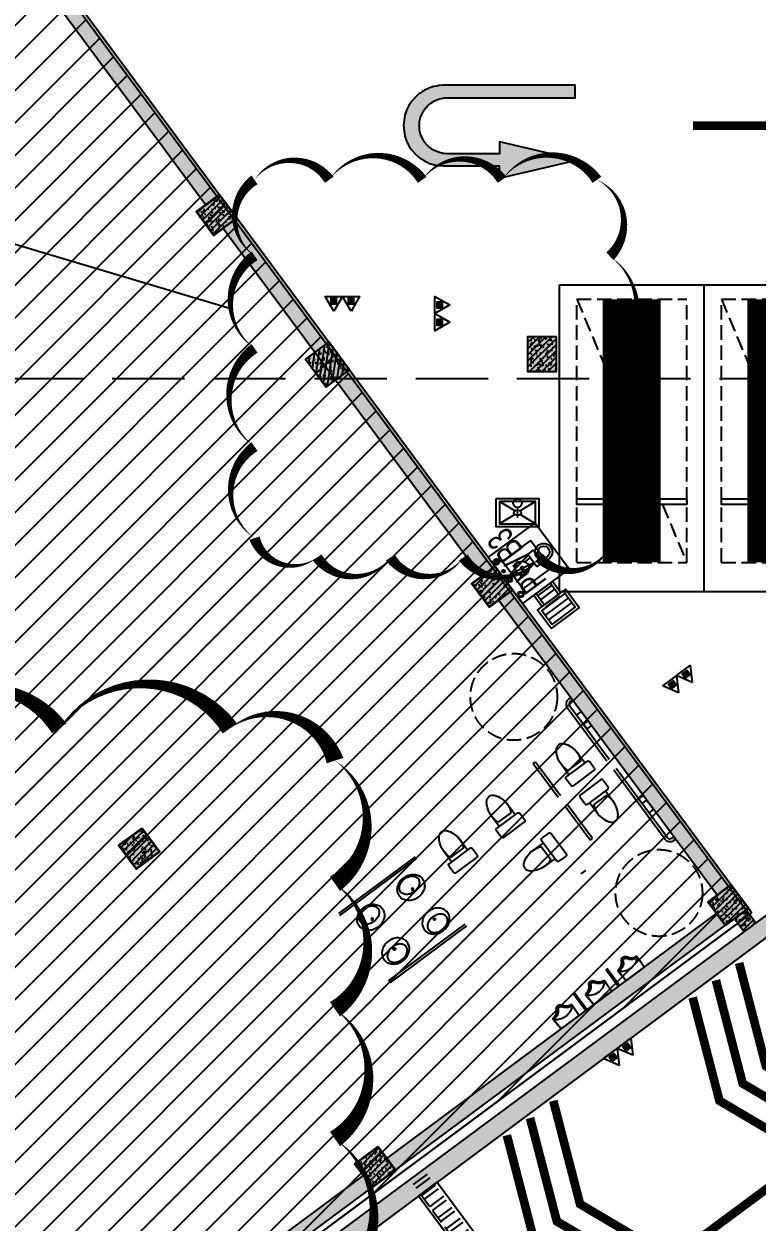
# Model space of a CAD drawing. Extents: x -1338203 to 1886333, y -783476 to 1038610.
# Drawn here: x 521348 to 534023, y 250949 to 271657 of the extents above; entities that cross this region are included whole.
import ezdxf

# ---------------------------------------------------------------- set-up
doc = ezdxf.new("R2010")
doc.units = 0
doc.header["$LTSCALE"] = 1000
doc.header["$MEASUREMENT"] = 0
for name, pattern in [('$2$DASH', [0.35, 0.25, -0.1]), ('A-001-平面B2$0$__DASH', [0.35, 0.25, -0.1]), ('A-001-平面参照B1$0$A-001-平面参照B1$0$DASH', [0.35, 0.25, -0.1]), ('A-19-平面B1$0$DASH', [0.35, 0.25, -0.1])]:
    doc.linetypes.add(name, pattern=pattern)
for name, color, linetype in [('$0$DIM_SYMB', 3, 'Continuous'), ('0P-EQUIP-CW', 7, 'Continuous'), ('0P-PIPE-CW', 3, 'Continuous'), ('A-001-平面参照B1$0$A-001-平面参照B1$0$0A-DETL-DAS', 9, 'A-001-平面参照B1$0$A-001-平面参照B1$0$DASH'), ('A-001-平面参照B1$0$A-001-平面参照B1$0$A001-消防道路与扑救场地参照$0$0A-DETL-HATH', 8, 'Continuous'), ('A-001-平面参照B1$0$A-001-平面参照B1$0$A001-消防道路与扑救场地参照$0$A-001-平面B1$0$0A-P-ROOF-DRAN', 190, 'Continuous'), ('A-001-车位参照B1$0$A-001-车位参照B1$0$0A-P-PKNG-CAR(A)', 43, 'Continuous'), ('A-19-平面B1$0$0A-DETL-THREAD', 3, 'Continuous'), ('A-19-平面B1$0$0A-O-FIXT', 185, 'Continuous'), ('A-19-平面B1$0$0A-S-WALL', 255, 'Continuous'), ('A-19-平面B1$0$0A-S-WALL-FINI', 5, 'Continuous'), ('A-FIRE', 7, 'Continuous'), ('p-a-regular', 5, 'Continuous'), ('S001地下一墙柱$0$S001地下一墙柱$0$0S-CC-LINE', 52, 'Continuous'), ('S001地下一墙柱$0$S001地下一墙柱$0$0S-CW-HATCH', 251, 'Continuous'), ('S001地下一墙柱$0$S001地下一墙柱$0$0S-CW-HATCH-UP', 251, 'Continuous'), ('S001地下一墙柱$0$S001地下一墙柱$0$0S-CW-LINE', 72, 'Continuous'), ('S19柱墙B1_1$0$0S-CC-LINE', 52, 'Continuous'), ('S19柱墙B1_1$0$0S-CW-HATCH', 251, 'Continuous'), ('S19柱墙B1_1$0$0S-CW-HATCH-UP', 251, 'Continuous'), ('S19柱墙B1_1$0$0S-CW-LINE', 72, 'Continuous'), ('中心线', 42, 'Continuous'), ('地面指向箭头', 7, 'Continuous'), ('坡道线', 7, 'Continuous'), ('负一层消火栓$0$0P-EQUIP-FH', 7, 'Continuous'), ('负一层集水坑及排水沟$0$P001-预留预埋-B1$0$0A-O-FIXT', 6, 'Continuous'), ('负一层集水坑及排水沟$0$P001-预留预埋-B1$0$0P-EQUIP-WW', 7, 'Continuous'), ('负一层集水坑及排水沟$0$P001-预留预埋-B1$0$A-001-平面B1$0$0A-A-HATH', 8, 'Continuous'), ('负一层集水坑及排水沟$0$P001-预留预埋-B1$0$A-001-平面B1$0$0A-P-ROOF-DRAN', 190, 'Continuous'), ('负一层集水坑及排水沟$0$P001-预留预埋-B1$0$P001-预留预埋-B1$0$0P-EQUIP-WW', 7, 'Continuous')]:
    doc.layers.add(name, color=color, linetype=linetype)
doc.layers.add('A-001-主楼组合参照B1$0$0A-X-AREA', color=6, linetype='Continuous', plot=False)
doc.layers.add('AAD-A-PROOF', color=30, linetype='Continuous', plot=False)
doc.styles.add('A-19-平面B1$0$AX-4-P03-100-1$0$AX-4-P03-100$0$DIM_FONT', font='SIMPLEX.shx', dxfattribs={"width": 0.8})
doc.styles.add('负一层集水坑及排水沟$0$P001-预留预埋-B1$0$P001-预留预埋-B1$0$AAD-TXT', font='AAD-TXT.shx', dxfattribs={"width": 0.7, "height": 3, "bigfont": 'AAD-HZTXT.shx'})
pattern_1 = [(45, (-2927865.07, -271025.844), (-53.0330086, 53.0330086), []), (50, (-2927865.07, -271025.84), (215.178055, -18.82564), [22.5, -247.5]), (355, (-2927865.07, -271025.84), (-41.6254, 225.65764), [18, -198]), (100.4514, (-2927847.14, -271027.41), (173.552815, 206.831863), [19.122057, -210.342634]), (46.1842, (-2927865.07, -270965.84), (320.172315, -49.655704), [33.75, -371.25]), (96.6356, (-2927838.4, -270969.98), (280.398812, 292.23536), [28.683086, -315.5139]), (351.1842, (-2927865.07, -270965.84), (280.398584, 292.23558), [27, -297]), (21, (-2927835.07, -270980.84), (179.072116, -120.785667), [22.5, -247.5]), (326, (-2927835.07, -270980.84), (72.9946, 217.545014), [18, -198]), (71.4514, (-2927820.15, -270990.9), (252.066789, 96.759149), [19.122057, -210.342634]), (37.5, (-2927865.07, -271025.844), (3.6479566, 99.8681561), [0, -195.6, 0, -201, 0, -198.75]), (7.5, (-2927865.07, -271025.84), (78.9208612, 118.3235136), [0, -114.6, 0, -191.1, 0, -75.75]), (327.5, (-2927931.97, -271025.84), (160.1467309, -6.7664615), [0, -75, 0, -234, 0, -310.5]), (317.5, (-2927961.97, -271025.84), (174.955851, 30.031495), [0, -97.5, 0, -155.4, 0, -220.5])]

# ---------------------------------------------------------------- blocks, each defined once
blk = doc.blocks.new('A-001-平面参照B1')
at = {"layer": 'A-001-平面参照B1$0$A-001-平面参照B1$0$A001-消防道路与扑救场地参照$0$0A-DETL-HATH'}
h = blk.add_hatch(dxfattribs=at)
h.set_pattern_fill('ANSI32', color=256, scale=50, angle=351.5553)
h.set_pattern_definition([(36.55535, (-1032845.2, -724640.09), (-141.827026, 191.281495), []), (36.55535, (-1032734.16, -724656.57), (-141.827026, 191.281495), [])])
h.paths.add_polyline_path([(-238343, -55210), (-238102, -55031), (-233576, -61136), (-233817, -61315)])
at = {"layer": 'A-001-平面参照B1$0$A-001-平面参照B1$0$0A-DETL-DAS'}
blk.add_lwpolyline([(-238155, -55463), (-233996, -61072)], dxfattribs=at)
at = {"layer": 'A-001-平面参照B1$0$A-001-平面参照B1$0$A001-消防道路与扑救场地参照$0$A-001-平面B1$0$0A-P-ROOF-DRAN'}
blk.add_lwpolyline([(-234036, -61102), (-238195, -55493), (-237874, -55254), (-233715, -60864)], close=True, dxfattribs=at)
blk = doc.blocks.new('负一层集水坑及排水沟$0$P001-预留预埋-B1$0$EREF')
at = {"layer": '负一层集水坑及排水沟$0$P001-预留预埋-B1$0$P001-预留预埋-B1$0$0P-EQUIP-WW'}
for p, q in [((81104, 163835), (81104, 163235)), ((81704, 163835), (81104, 163835)), ((81704, 163235), (81704, 163835)), ((81748, 163902), (81730, 163920)), ((81767, 163905), (81733, 163939)), ((81777, 163917), (81745, 163949)), ((81274, 163735), (81337, 163735)), ((81274, 163735), (81274, 163719)), ((81274, 163719), (81317, 163719)), ((81274, 163706), (81306, 163706)), ((81274, 163706), (81274, 163615)), ((81274, 163615), (81285, 163615)), ((81471, 163735), (81534, 163735)), ((81491, 163719), (81534, 163719)), ((81502, 163706), (81534, 163706)), ((81523, 163615), (81534, 163615)), ((81534, 163735), (81534, 163719)), ((81534, 163706), (81534, 163615)), ((81270, 163416), (81538, 163416)), ((81270, 163416), (81270, 163295)), ((81345, 163529), (81345, 163416)), ((81463, 163529), (81463, 163416)), ((81538, 163416), (81538, 163295)), ((81104, 163235), (81704, 163235)), ((81270, 163295), (81538, 163295)), ((81328, 163289), (81480, 163289)), ((81328, 163289), (81328, 163280)), ((81328, 163280), (81480, 163280)), ((81345, 163295), (81345, 163289)), ((81345, 163280), (81345, 163252)), ((81463, 163295), (81463, 163289)), ((81463, 163280), (81463, 163252)), ((81480, 163289), (81480, 163280))]:
    blk.add_line(p, q, dxfattribs=at)
blk.add_lwpolyline([(80904, 163992), (80904, 162992), (81904, 162992), (81904, 163992)], close=True, dxfattribs=at)
for centre, radius in [((81054, 163926), 50), ((81054, 163926), 35), ((81369, 163926), 40), ((81369, 163926), 25), ((81554, 163926), 25), ((81554, 163926), 15), ((81754, 163926), 50), ((81754, 163926), 25), ((81404, 163635), 121), ((81404, 163635), 27), ((81404, 163170), 151), ((81404, 163170), 102)]:
    blk.add_circle(centre, radius, dxfattribs=at)
at = {"layer": '负一层集水坑及排水沟$0$P001-预留预埋-B1$0$P001-预留预埋-B1$0$0P-EQUIP-WW', "style": '负一层集水坑及排水沟$0$P001-预留预埋-B1$0$P001-预留预埋-B1$0$AAD-TXT', "width": 0.7}
blk.add_text('PWB3', height=450, dxfattribs=at).set_placement((80962, 163414, 3000))
blk = doc.blocks.new('负一层集水坑及排水沟$0$P001-预留预埋-B1$0$$lvtry$00000191')
at = {"color": 0}
for p, q in [((-250, -50, 0), (-39, -219, 0)), ((39, -219, 0), (250, -50, 0)), ((-250, -450, 0), (-39, -281, 0)), ((39, -281, 0), (250, -450, 0))]:
    blk.add_line(p, q, dxfattribs=at)
at = {"color": 0, "elevation": 0}
for points in [[(300, -500), (300, 0), (-300, 0), (-300, -500)], [(250, -450), (250, -50), (-250, -50), (-250, -450)]]:
    blk.add_lwpolyline(points, close=True, dxfattribs=at)
at = {"color": 0}
blk.add_circle((0, -250, 0), 50, dxfattribs=at)
for p in [(0, -50, 0), (0, -250, 0)]:
    blk.add_point(p, dxfattribs=at)
blk = doc.blocks.new('负一层集水坑及排水沟$0$A$C2D5B4FF3')
at = {"layer": '负一层集水坑及排水沟$0$P001-预留预埋-B1$0$A-001-平面B1$0$0A-A-HATH'}
h = blk.add_hatch(dxfattribs=at)
h.set_pattern_fill('STEEL', color=256, scale=150, angle=495)
h.set_pattern_definition([(180, (-208180, -40365.8), (-2e-05, -238.125), []), (180, (-208264.19, -40450), (-2e-05, -238.125), [])])
h.paths.add_polyline_path([(50, 328), (350, 328), (350, 0), (50, 0)])
at = {"layer": '负一层集水坑及排水沟$0$P001-预留预埋-B1$0$0P-EQUIP-WW'}
for p, q in [((450, 491), (-50, 491)), ((450, 391), (-50, 391))]:
    blk.add_line(p, q, dxfattribs=at)
for points in [[(-100, 641), (500, 641), (500, 241), (-100, 241)], [(-50, 591), (450, 591), (450, 291), (-50, 291)]]:
    blk.add_lwpolyline(points, close=True, dxfattribs=at)
at = {"layer": '负一层集水坑及排水沟$0$P001-预留预埋-B1$0$A-001-平面B1$0$0A-P-ROOF-DRAN'}
for points in [[(0, 0), (0, 241), (400, 241), (400, 0)], [(50, 241), (350, 241), (350, 0), (50, 0)]]:
    blk.add_lwpolyline(points, close=True, dxfattribs=at)
blk = doc.blocks.new('负一层集水坑及排水沟')
at = {"rotation": 126.5557635409282}
blk.add_blockref('负一层集水坑及排水沟$0$P001-预留预埋-B1$0$EREF', (-56475, -12566, 83150), dxfattribs=at)
at = {"ltscale": 0.002, "xscale": -0.9999999999999993, "rotation": 216.5548353503571}
blk.add_blockref('负一层集水坑及排水沟$0$A$C2D5B4FF3', (-236199, -45108, 83630), dxfattribs=at)
at = {"layer": '负一层集水坑及排水沟$0$P001-预留预埋-B1$0$0A-O-FIXT', "xscale": 1.25, "yscale": 0.96, "rotation": 180}
blk.add_blockref('负一层集水坑及排水沟$0$P001-预留预埋-B1$0$$lvtry$00000191', (-236484, -43920, 0), dxfattribs=at)
blk = doc.blocks.new('S19柱墙B1_1')
at = {"layer": 'S19柱墙B1_1$0$0S-CW-HATCH'}
h = blk.add_hatch(color=256, dxfattribs=at)
h.dxf.hatch_style = 1
h.paths.add_polyline_path([(3100, -9350), (5598, -9350), (9441, -14534), (9200, -14712), (5447, -9650), (3286, -9650), (3100, -9400)])
h = blk.add_hatch(color=256, dxfattribs=at)
h.dxf.hatch_style = 1
h.paths.add_polyline_path([(9441, -14534), (9039, -14832), (9337, -15233), (9739, -14935)])
h = blk.add_hatch(color=256, dxfattribs=at)
h.dxf.hatch_style = 1
h.paths.add_polyline_path([(9538, -15084), (9739, -14935), (14205, -20959), (14005, -21108), (13964, -21138), (9498, -15114)])
h = blk.add_hatch(color=256, dxfattribs=at)
h.dxf.hatch_style = 1
h.paths.add_polyline_path([(14205, -20959), (13804, -21257), (14102, -21659), (14503, -21361)])
h = blk.add_hatch(color=256, dxfattribs=at)
h.dxf.hatch_style = 1
h.paths.add_polyline_path([(14302, -21510), (14503, -21361), (18286, -26462), (18085, -26611), (18045, -26641), (14262, -21540)])
h = blk.add_hatch(color=256, dxfattribs=at)
h.dxf.hatch_style = 1
h.paths.add_polyline_path([(8101, -25487), (7699, -25784), (7997, -26186), (8399, -25888)])
h = blk.add_hatch(color=256, dxfattribs=at)
h.dxf.hatch_style = 1
h.paths.add_polyline_path([(18287, -26462), (17885, -26760), (18183, -27161), (18585, -26863)])
h = blk.add_hatch(color=256, dxfattribs=at)
h.dxf.hatch_style = 1
h.paths.add_polyline_path([(12479, -31391), (12330, -31190), (18034, -26960), (18183, -27162)])
h = blk.add_hatch(color=256, dxfattribs=at)
h.dxf.hatch_style = 1
h.paths.add_polyline_path([(12181, -30990), (11780, -31288), (12078, -31689), (12479, -31391)])
h = blk.add_hatch(color=256, dxfattribs=at)
h.dxf.hatch_style = 1
h.paths.add_polyline_path([(6414, -35888), (6265, -35687), (11928, -31488), (12078, -31689)])
at = {"layer": 'S19柱墙B1_1$0$0S-CW-HATCH-UP'}
h = blk.add_hatch(dxfattribs=at)
h.set_pattern_fill('钢筋混凝土', color=256, scale=30)
h.set_pattern_definition([(45, (-1267132.356, 498509.825), (-53.0330086, 53.0330086), []), (50, (-1267132.36, 498509.83), (215.178055, -18.82564), [22.5, -247.5]), (355, (-1267132.36, 498509.83), (-41.6254, 225.65764), [18, -198]), (100.4514, (-1267114.42, 498508.26), (173.552815, 206.831863), [19.122057, -210.342634]), (46.1842, (-1267132.36, 498569.83), (320.172315, -49.655704), [33.75, -371.25]), (96.6356, (-1267105.67, 498565.7), (280.39881, 292.23536), [28.68309, -315.5139]), (351.1842, (-1267132.36, 498569.83), (280.39858, 292.23558), [27, -297]), (21, (-1267102.36, 498554.83), (179.072116, -120.785667), [22.5, -247.5]), (326, (-1267102.36, 498554.83), (72.9946, 217.545014), [18, -198]), (71.4514, (-1267087.43, 498544.76), (252.06679, 96.75915), [19.122057, -210.342634]), (37.5, (-1267132.356, 498509.825), (3.6479566, 99.868156), [0, -195.6, 0, -201, 0, -198.75]), (7.5, (-1267132.36, 498509.83), (78.920861, 118.3235136), [0, -114.6, 0, -191.1, 0, -75.75]), (327.5, (-1267199.256, 498509.825), (160.146731, -6.7664615), [0, -75, 0, -234, 0, -310.5]), (317.5, (-1267229.26, 498509.83), (174.955851, 30.031495), [0, -97.5, 0, -155.4, 0, -220.5])])
h.paths.add_polyline_path([(3100, -9350), (5598, -9350), (9441, -14534), (9200, -14712), (5447, -9650), (3286, -9650), (3100, -9400)])
h = blk.add_hatch(dxfattribs=at)
h.set_pattern_fill('钢筋混凝土', color=256, scale=30)
h.set_pattern_definition([(45, (-2927824.91, -270996.064), (-53.0330086, 53.0330086), []), (50, (-2927824.9, -270996.06), (215.178055, -18.82564), [22.5, -247.5]), (355, (-2927824.9, -270996.06), (-41.6254, 225.65764), [18, -198]), (100.4514, (-2927806.98, -270997.63), (173.552815, 206.831863), [19.122057, -210.342634]), (46.1842, (-2927824.9, -270936.06), (320.172315, -49.655704), [33.75, -371.25]), (96.6356, (-2927798.23, -270940.2), (280.398812, 292.23536), [28.683086, -315.5139]), (351.1842, (-2927824.9, -270936.06), (280.398584, 292.23558), [27, -297]), (21, (-2927794.9, -270951.06), (179.072116, -120.785667), [22.5, -247.5]), (326, (-2927794.9, -270951.06), (72.9946, 217.545014), [18, -198]), (71.4514, (-2927779.99, -270961.13), (252.066789, 96.759149), [19.122057, -210.342634]), (37.5, (-2927824.91, -270996.064), (3.6479566, 99.8681561), [0, -195.6, 0, -201, 0, -198.75]), (7.5, (-2927824.91, -270996.06), (78.9208612, 118.3235136), [0, -114.6, 0, -191.1, 0, -75.75]), (327.5, (-2927891.81, -270996.06), (160.1467309, -6.7664615), [0, -75, 0, -234, 0, -310.5]), (317.5, (-2927921.81, -270996.06), (174.955851, 30.031495), [0, -97.5, 0, -155.4, 0, -220.5])])
h.paths.add_polyline_path([(9441, -14534), (9039, -14832), (9337, -15233), (9739, -14935)])
h = blk.add_hatch(dxfattribs=at)
h.set_pattern_fill('钢筋混凝土', color=256, scale=30)
h.set_pattern_definition(pattern_1)
h.paths.add_polyline_path([(9538, -15084), (9739, -14935), (14205, -20959), (14005, -21108), (13964, -21138), (9498, -15114)])
h = blk.add_hatch(dxfattribs=at)
h.set_pattern_fill('钢筋混凝土', color=256, scale=30)
h.set_pattern_definition([(45, (-2927824.874, -270996.04), (-53.0330086, 53.0330086), []), (50, (-2927824.87, -270996.04), (215.178055, -18.82564), [22.5, -247.5]), (355, (-2927824.87, -270996.04), (-41.6254, 225.65764), [18, -198]), (100.4514, (-2927806.94, -270997.6), (173.552815, 206.831863), [19.122057, -210.342634]), (46.1842, (-2927824.87, -270936.04), (320.172315, -49.655704), [33.75, -371.25]), (96.6356, (-2927798.2, -270940.18), (280.398812, 292.23536), [28.683086, -315.5139]), (351.1842, (-2927824.87, -270936.04), (280.398584, 292.23558), [27, -297]), (21, (-2927794.87, -270951.04), (179.072116, -120.785667), [22.5, -247.5]), (326, (-2927794.87, -270951.04), (72.9946, 217.545014), [18, -198]), (71.4514, (-2927779.95, -270961.1), (252.066789, 96.759149), [19.122057, -210.342634]), (37.5, (-2927824.874, -270996.04), (3.6479566, 99.8681561), [0, -195.6, 0, -201, 0, -198.75]), (7.5, (-2927824.87, -270996.04), (78.9208612, 118.3235136), [0, -114.6, 0, -191.1, 0, -75.75]), (327.5, (-2927891.77, -270996.04), (160.1467309, -6.7664615), [0, -75, 0, -234, 0, -310.5]), (317.5, (-2927921.77, -270996.04), (174.955851, 30.031495), [0, -97.5, 0, -155.4, 0, -220.5])])
h.paths.add_polyline_path([(14205, -20959), (13804, -21257), (14102, -21659), (14503, -21361)])
h = blk.add_hatch(dxfattribs=at)
h.set_pattern_fill('钢筋混凝土', color=256, scale=30)
h.set_pattern_definition(pattern_1)
h.paths.add_polyline_path([(14302, -21510), (14503, -21361), (18286, -26462), (18085, -26611), (18045, -26641), (14262, -21540)])
h = blk.add_hatch(dxfattribs=at)
h.set_pattern_fill('钢筋混凝土', color=256, scale=30)
h.set_pattern_definition(pattern_1)
h.paths.add_polyline_path([(8101, -25487), (7699, -25784), (7997, -26186), (8399, -25888)])
h = blk.add_hatch(dxfattribs=at)
h.set_pattern_fill('钢筋混凝土', color=256, scale=30)
h.set_pattern_definition([(45, (-2927823.96, -270995.36), (-53.0330086, 53.0330086), []), (50, (-2927823.96, -270995.36), (215.178055, -18.82564), [22.5, -247.5]), (355, (-2927823.96, -270995.36), (-41.6254, 225.65764), [18, -198]), (100.4514, (-2927806.03, -270996.93), (173.552815, 206.831863), [19.122057, -210.342634]), (46.1842, (-2927823.96, -270935.36), (320.172315, -49.655704), [33.75, -371.25]), (96.6356, (-2927797.28, -270939.5), (280.398812, 292.23536), [28.683086, -315.5139]), (351.1842, (-2927823.96, -270935.36), (280.398584, 292.23558), [27, -297]), (21, (-2927793.96, -270950.36), (179.072116, -120.785667), [22.5, -247.5]), (326, (-2927793.96, -270950.36), (72.9946, 217.545014), [18, -198]), (71.4514, (-2927779.04, -270960.43), (252.066789, 96.759149), [19.122057, -210.342634]), (37.5, (-2927823.96, -270995.36), (3.6479566, 99.8681561), [0, -195.6, 0, -201, 0, -198.75]), (7.5, (-2927823.96, -270995.36), (78.9208612, 118.3235136), [0, -114.6, 0, -191.1, 0, -75.75]), (327.5, (-2927890.86, -270995.36), (160.1467309, -6.7664615), [0, -75, 0, -234, 0, -310.5]), (317.5, (-2927920.86, -270995.36), (174.955851, 30.031495), [0, -97.5, 0, -155.4, 0, -220.5])])
h.paths.add_polyline_path([(18287, -26462), (17885, -26760), (18183, -27161), (18585, -26863)])
h = blk.add_hatch(dxfattribs=at)
h.set_pattern_fill('钢筋混凝土', color=256, scale=30)
h.set_pattern_definition(pattern_1)
h.paths.add_polyline_path([(12479, -31391), (12330, -31190), (18034, -26960), (18183, -27162)])
h = blk.add_hatch(dxfattribs=at)
h.set_pattern_fill('钢筋混凝土', color=256, scale=30)
h.set_pattern_definition(pattern_1)
h.paths.add_polyline_path([(12181, -30990), (11780, -31288), (12078, -31689), (12479, -31391)])
h = blk.add_hatch(dxfattribs=at)
h.set_pattern_fill('钢筋混凝土', color=256, scale=30)
h.set_pattern_definition(pattern_1)
h.paths.add_polyline_path([(6414, -35888), (6265, -35687), (11928, -31488), (12078, -31689)])
at = {"layer": 'S19柱墙B1_1$0$0S-CC-LINE', "lineweight": 35, "elevation": -83150}
for points in [[(9441, -14534), (9039, -14832), (9337, -15233), (9739, -14935)], [(14205, -20959), (13804, -21257), (14102, -21659), (14503, -21361)], [(18287, -26462), (17885, -26760), (18183, -27161), (18585, -26863)]]:
    blk.add_lwpolyline(points, close=True, dxfattribs=at)
at = {"layer": 'S19柱墙B1_1$0$0S-CC-LINE', "lineweight": 35}
for points in [[(8101, -25487), (7699, -25784), (7997, -26186), (8399, -25888)], [(12181, -30990), (11780, -31288), (12078, -31689), (12479, -31391)]]:
    blk.add_lwpolyline(points, close=True, dxfattribs=at)
at = {"layer": 'S19柱墙B1_1$0$0S-CW-LINE', "flags": 128}
for points in [[(3100, -9350), (5598, -9350), (9441, -14534), (9200, -14712), (5447, -9650), (3286, -9650), (3100, -9400)], [(9538, -15084), (9739, -14935), (14205, -20959), (14005, -21108), (13964, -21138), (9498, -15114)], [(14302, -21510), (14503, -21361), (18286, -26462), (18085, -26611), (18045, -26641), (14262, -21540)], [(12479, -31391), (12330, -31190), (18034, -26960), (18183, -27162)], [(6414, -35888), (6265, -35687), (11928, -31488), (12078, -31689)]]:
    blk.add_lwpolyline(points, close=True, dxfattribs=at)
blk = doc.blocks.new('S001地下一墙柱')
at = {"layer": 'S001地下一墙柱$0$S001地下一墙柱$0$0S-CW-HATCH'}
h = blk.add_hatch(color=256, dxfattribs=at)
h.dxf.hatch_style = 1
h.paths.add_polyline_path([(-239747, -40728), (-240149, -41026), (-239791, -41508), (-239390, -41210)])
h = blk.add_hatch(color=256, dxfattribs=at)
h.dxf.hatch_style = 1
h.paths.add_polyline_path([(-235809, -40640), (-236309, -40640), (-236309, -41240), (-235809, -41240)])
at = {"layer": 'S001地下一墙柱$0$S001地下一墙柱$0$0S-CW-HATCH', "ltscale": 0.002}
h = blk.add_hatch(color=256, dxfattribs=at)
h.dxf.hatch_style = 1
h.paths.add_polyline_path([(-243447, -58992), (-227861, -47436), (-228367, -46753), (-226078, -45056), (-225572, -45738), (-225331, -45560), (-224705, -46403), (-224946, -46582), (-225393, -45979), (-225634, -46158), (-226081, -45556), (-227730, -46778), (-227283, -47381), (-243255, -59254)])
h = blk.add_hatch(color=256, dxfattribs=at)
h.dxf.hatch_style = 1
h.paths.add_polyline_path([(-232732, -50693), (-232562, -50922), (-232362, -50773), (-232531, -50544)])
at = {"layer": 'S001地下一墙柱$0$S001地下一墙柱$0$0S-CW-HATCH-UP'}
h = blk.add_hatch(dxfattribs=at)
h.set_pattern_fill('钢筋混凝土', color=256, scale=30, angle=36.5553)
h.set_pattern_definition([(81.55535, (-219254.93, -14390.4), (-74.18686, 11.01404), []), (86.55535, (-219254.93, -14390.4), (184.0612, 113.03755), [22.5, -247.5]), (31.55535, (-219254.93, -14390.4), (-167.8384, 156.4746), [18, -198]), (137.00675, (-219239.6, -14380.98), (16.223, 269.5122), [19.122, -210.3426]), (82.73955, (-219290.66, -14342.2), (286.7635, 150.8068), [33.75, -371.25]), (133.191, (-219266.77, -14329.63), (51.1842, 401.7526), [28.683, -315.514]), (27.7395, (-219290.66, -14342.2), (51.184, 401.7527), [27, -297]), (57.55535, (-219257.63, -14336.38), (215.7852, 9.63025), [22.5, -247.5]), (2.55535, (-219257.63, -14336.38), (-70.9344, 218.2255), [18, -198]), (108.00675, (-219239.65, -14335.58), (144.851, 227.8556), [19.122, -210.3426]), (74.05535, (-219254.93, -14390.4), (-56.55104, 82.395), [0, -195.6, 0, -201, 0, -198.75]), (44.05535, (-219254.93, -14390.4), (-7.07768, 142.05232), [0, -114.6, 0, -191.1, 0, -75.75]), (4.05535, (-219308.67, -14430.24), (132.67306, 89.94787), [0, -75, 0, -234, 0, -310.5]), (354.05535, (-219332.77, -14448.11), (122.65213, 128.3273), [0, -97.5, 0, -155.4, 0, -220.5])])
h.paths.add_polyline_path([(-239747, -40728), (-240149, -41026), (-239791, -41508), (-239390, -41210)])
h = blk.add_hatch(dxfattribs=at)
h.set_pattern_fill('钢筋混凝土', color=256, scale=30)
h.set_pattern_definition([(45, (-203498.035, -31688.29), (-53.03301, 53.03301), []), (50, (-203498.04, -31688.29), (215.1781, -18.8256), [22.5, -247.5]), (355, (-203498.04, -31688.29), (-41.6254, 225.6576), [18, -198]), (100.4514, (-203480.1, -31689.86), (173.5528, 206.8319), [19.122, -210.3426]), (46.1842, (-203498.04, -31628.3), (320.1723, -49.6557), [33.75, -371.25]), (96.6356, (-203471.35, -31632.43), (280.3988, 292.2354), [28.683, -315.514]), (351.1842, (-203498.04, -31628.3), (280.3986, 292.2356), [27, -297]), (21, (-203468.04, -31643.29), (179.0721, -120.7857), [22.5, -247.5]), (326, (-203468.04, -31643.29), (72.9946, 217.545), [18, -198]), (71.4514, (-203453.11, -31653.35), (252.0668, 96.7591), [19.122, -210.3426]), (37.5, (-203498.035, -31688.29), (3.64796, 99.86816), [0, -195.6, 0, -201, 0, -198.75]), (7.5, (-203498.04, -31688.29), (78.92086, 118.3235), [0, -114.6, 0, -191.1, 0, -75.75]), (327.5, (-203564.935, -31688.29), (160.14673, -6.76646), [0, -75, 0, -234, 0, -310.5]), (317.5, (-203594.94, -31688.29), (174.95585, 30.0315), [0, -97.5, 0, -155.4, 0, -220.5])])
h.paths.add_polyline_path([(-235809, -40640), (-236309, -40640), (-236309, -41240), (-235809, -41240)])
at = {"layer": 'S001地下一墙柱$0$S001地下一墙柱$0$0S-CW-HATCH-UP', "ltscale": 0.002}
h = blk.add_hatch(dxfattribs=at)
h.set_pattern_fill('钢筋混凝土', color=256, scale=30)
h.set_pattern_definition([(45, (-766365.37, -306889.07), (-53.033009, 53.033009), []), (50, (-766365.37, -306889.07), (215.178055, -18.82564), [22.5, -247.5]), (355, (-766365.37, -306889.07), (-41.6254, 225.65764), [18, -198]), (100.4514, (-766347.44, -306890.64), (173.552815, 206.83186), [19.12206, -210.34263]), (46.1842, (-766365.37, -306829.07), (320.17231, -49.6557), [33.75, -371.25]), (96.6356, (-766338.7, -306833.2), (280.39881, 292.23536), [28.68309, -315.5139]), (351.1842, (-766365.37, -306829.07), (280.39858, 292.23558), [27, -297]), (21, (-766335.37, -306844.07), (179.072116, -120.785667), [22.5, -247.5]), (326, (-766335.37, -306844.07), (72.9946, 217.54501), [18, -198]), (71.4514, (-766320.44, -306854.14), (252.06679, 96.75915), [19.12206, -210.34263]), (37.5, (-766365.37, -306889.07), (3.647957, 99.868156), [0, -195.6, 0, -201, 0, -198.75]), (7.5, (-766365.37, -306889.07), (78.920861, 118.323514), [0, -114.6, 0, -191.1, 0, -75.75]), (327.5, (-766432.27, -306889.07), (160.146731, -6.766462), [0, -75, 0, -234, 0, -310.5]), (317.5, (-766462.27, -306889.07), (174.95585, 30.031495), [0, -97.5, 0, -155.4, 0, -220.5])])
h.paths.add_polyline_path([(-243447, -58992), (-227861, -47436), (-228367, -46753), (-226078, -45056), (-225572, -45738), (-225331, -45560), (-224705, -46403), (-224946, -46582), (-225393, -45979), (-225634, -46158), (-226081, -45556), (-227730, -46778), (-227283, -47381), (-243255, -59254)])
h = blk.add_hatch(dxfattribs=at)
h.set_pattern_fill('钢筋混凝土', color=256, scale=30)
h.set_pattern_definition([(45, (-766365.37, -306889.07), (-53.033009, 53.033009), []), (50, (-766365.37, -306889.07), (215.178055, -18.82564), [22.5, -247.5]), (355, (-766365.37, -306889.07), (-41.6254, 225.65764), [18, -198]), (100.4514, (-766347.44, -306890.64), (173.552815, 206.83186), [19.12206, -210.34263]), (46.1842, (-766365.37, -306829.07), (320.17231, -49.6557), [33.75, -371.25]), (96.6356, (-766338.7, -306833.2), (280.39881, 292.23536), [28.68309, -315.5139]), (351.1842, (-766365.37, -306829.07), (280.39858, 292.23558), [27, -297]), (21, (-766335.37, -306844.07), (179.072116, -120.785667), [22.5, -247.5]), (326, (-766335.37, -306844.07), (72.9946, 217.54501), [18, -198]), (71.4514, (-766320.44, -306854.14), (252.06679, 96.75915), [19.12206, -210.34263]), (37.5, (-766365.37, -306889.07), (3.647957, 99.868156), [0, -195.6, 0, -201, 0, -198.75]), (7.5, (-766365.37, -306889.07), (78.920861, 118.323514), [0, -114.6, 0, -191.1, 0, -75.75]), (327.5, (-766432.27, -306889.07), (160.146731, -6.766462), [0, -75, 0, -234, 0, -310.5]), (317.5, (-766462.27, -306889.07), (174.95585, 30.031495), [0, -97.5, 0, -155.4, 0, -220.5])])
h.paths.add_polyline_path([(-232732, -50693), (-232562, -50922), (-232362, -50773), (-232531, -50544)])
at = {"layer": 'S001地下一墙柱$0$S001地下一墙柱$0$0S-CC-LINE'}
for points in [[(-239747, -40728), (-240149, -41026), (-239791, -41508), (-239390, -41210)], [(-235809, -40640), (-236309, -40640), (-236309, -41240), (-235809, -41240)]]:
    blk.add_lwpolyline(points, close=True, dxfattribs=at)
at = {"layer": 'S001地下一墙柱$0$S001地下一墙柱$0$0S-CW-LINE', "ltscale": 0.002}
for points in [[(-243447, -58992), (-227861, -47436), (-228367, -46753), (-226078, -45056), (-225572, -45738), (-225331, -45560), (-224705, -46403), (-224946, -46582), (-225393, -45979), (-225634, -46158), (-226081, -45556), (-227730, -46778), (-227283, -47381), (-243255, -59254)], [(-232732, -50693), (-232562, -50922), (-232362, -50773), (-232531, -50544)]]:
    blk.add_lwpolyline(points, close=True, dxfattribs=at)
at = {"ltscale": 0.002}
blk.add_blockref('S19柱墙B1_1', (-251075, -23650), dxfattribs=at)
blk = doc.blocks.new('负一层消火栓$0$$TwtSys$00000546')
h = blk.add_hatch()
h.set_pattern_fill('ANSI31', color=256, scale=200, style=0)
h.set_pattern_definition([(45, (-38543.802, -6670.83), (-17.67767, 17.67767), [])])
h.paths.add_polyline_path([(-65, 174), (65, 174), (65, 44), (-65, 44)])
for points in [[(0, 344), (-198, 0), (198, 0)], [(-65, 174), (65, 174), (65, 44), (-65, 44)]]:
    blk.add_lwpolyline(points, close=True)
blk = doc.blocks.new('负一层消火栓')
at = {"layer": '负一层消火栓$0$0P-EQUIP-FH', "zscale": 0.75}
for p, xscale, yscale, rotation in [((-239660, -39940), -0.75, 0.75, 180), ((-239362, -39940), -0.75, 0.75, 180), ((-237913, -40089), -0.75, 0.75, 270), ((-237913, -40387), -0.75, 0.75, 270), ((-233615, -46408), -0.7499999999999999, 0.7499999999999999, 216.5553494239851), ((-233854, -46586), -0.7499999999999999, 0.7499999999999999, 216.5553494239851), ((-234641, -52851), -0.75, 0.75, 216.5553494292769), ((-234880, -53028), -0.75, 0.75, 216.5553494292769)]:
    blk.add_blockref('负一层消火栓$0$$TwtSys$00000546', p, dxfattribs=dict(at, xscale=xscale, yscale=yscale, rotation=rotation))
blk = doc.blocks.new('剖面位置')
at = {"layer": '$0$DIM_SYMB', "linetype": '$2$DASH', "ltscale": 5}
blk.add_lwpolyline([(13257, -41366), (-263305, -41366)], dxfattribs=at)
blk.add_lwpolyline([(13257, -41366), (-263305, -41366)], dxfattribs=at)
blk = doc.blocks.new('$TwtSys$00000320')
at = {"const_width": 20}
for points in [[(0, 0), (0, -121)], [(-37, -83), (37, -83)]]:
    blk.add_lwpolyline(points, dxfattribs=at)
blk = doc.blocks.new('A$Cee0fc4ce')
at = {"layer": '0P-PIPE-CW', "linetype": 'Continuous'}
blk.add_circle((-236484, -43515), 75, dxfattribs=at)
at = {"layer": '0P-EQUIP-CW', "xscale": 1.5, "yscale": 1.5, "zscale": 1.5}
blk.add_blockref('$TwtSys$00000320', (-236484, -43590), dxfattribs=at)
blk = doc.blocks.new('JTDT')
at = {"layer": 'A-FIRE'}
h = blk.add_hatch(color=251, dxfattribs=at)
h.dxf.hatch_style = 1
h.paths.add_polyline_path([(189165, 82916), (189162, 82988), (189159, 82988), (189147, 83060), (189144, 83075), (189126, 83123), (189114, 83162), (189105, 83180), (189081, 83230), (189072, 83245), (189057, 83269), (189036, 83299), (189024, 83317), (189021, 83320), (189021, 83323), (188961, 83389), (188893, 83449), (188818, 83500), (188734, 83542), (188650, 83571), (188561, 83586), (188468, 83592), (188378, 83586), (188288, 83571), (188202, 83542), (188118, 83500), (188043, 83449), (187974, 83389), (187915, 83323), (187915, 83320), (187912, 83317), (187900, 83299), (187882, 83269), (187864, 83245), (187858, 83230), (187831, 83180), (187822, 83162), (187810, 83123), (187795, 83075), (187789, 83060), (187777, 82988), (187771, 82916), (187771, 82895), (187771, 82839), (187771, 81938), (187559, 81938), (187559, 81935), (187867, 80625), (187876, 80592), (187882, 80625), (188190, 81935), (187983, 81935), (187983, 81938), (187983, 82839), (187986, 82895), (187989, 82916), (188007, 82988), (188037, 83060), (188046, 83075), (188076, 83123), (188109, 83162), (188124, 83180), (188184, 83230), (188205, 83245), (188247, 83269), (188318, 83299), (188390, 83317), (188441, 83320), (188468, 83323), (188492, 83320), (188543, 83317), (188615, 83299), (188686, 83269), (188728, 83245), (188749, 83230), (188809, 83180), (188824, 83162), (188857, 83123), (188887, 83075), (188896, 83060), (188926, 82988), (188944, 82916), (188947, 82895), (188949, 82839), (188949, 80625), (189168, 80625), (189168, 82839), (189168, 82895)])
at = {"layer": '地面指向箭头', "color": 251, "linetype": 'Continuous'}
blk.add_lwpolyline([(189165, 82916), (189162, 82988), (189159, 82988), (189147, 83060), (189144, 83075), (189126, 83123), (189114, 83162), (189105, 83180), (189081, 83230), (189072, 83245), (189057, 83269), (189036, 83299), (189024, 83317), (189021, 83320), (189021, 83323), (188961, 83389), (188893, 83449), (188818, 83500), (188734, 83542), (188650, 83571), (188561, 83586), (188468, 83592), (188378, 83586), (188288, 83571), (188202, 83542), (188118, 83500), (188043, 83449), (187974, 83389), (187915, 83323), (187915, 83320), (187912, 83317), (187900, 83299), (187882, 83269), (187864, 83245), (187858, 83230), (187831, 83180), (187822, 83162), (187810, 83123), (187795, 83075), (187789, 83060), (187777, 82988), (187771, 82916), (187771, 82895), (187771, 82839), (187771, 81938), (187559, 81938), (187559, 81935), (187867, 80625), (187876, 80592), (187882, 80625), (188190, 81935), (187983, 81935), (187983, 81938), (187983, 82839), (187986, 82895), (187989, 82916), (188007, 82988), (188037, 83060), (188046, 83075), (188076, 83123), (188109, 83162), (188124, 83180), (188184, 83230), (188205, 83245), (188247, 83269), (188318, 83299), (188390, 83317), (188441, 83320), (188468, 83323), (188492, 83320), (188543, 83317), (188615, 83299), (188686, 83269), (188728, 83245), (188749, 83230), (188809, 83180), (188824, 83162), (188857, 83123), (188887, 83075), (188896, 83060), (188926, 82988), (188944, 82916), (188947, 82895), (188949, 82839), (188949, 80625), (189168, 80625), (189168, 82839), (189168, 82895), (189165, 82916)], dxfattribs=at)
blk = doc.blocks.new('A$C9cb663f1')
at = {"layer": '中心线', "color": 251, "const_width": 150}
blk.add_lwpolyline([(120267, -91862), (122267, -91862)], dxfattribs=at)
at = {"layer": '坡道线', "color": 251, "const_width": 150}
for points in [[(127278, -105986), (117920, -112925)], [(121067, -106335), (121531, -108120), (123127, -109064)], [(120665, -106633), (121129, -108418), (122726, -109362)], [(120264, -106931), (120727, -108716), (122324, -109660)], [(117854, -108717), (118317, -110503), (119914, -111447)], [(117452, -109015), (117916, -110801), (119512, -111744)], [(117051, -109313), (117514, -111098), (119111, -112042)]]:
    blk.add_lwpolyline(points, dxfattribs=at)
at = {"layer": '地面指向箭头', "color": 251, "rotation": 90}
blk.add_blockref('JTDT', (198859, -280330), dxfattribs=at)
blk = doc.blocks.new('A-001-车位参照B1$0$A-001-车位参照B1$0$A-001-车位参照B1$0$ddd')
for p, q in [((0, 2500), (5300, 2500)), ((0, 2500), (0, 0)), ((5300, 2500), (5300, 0)), ((0, 0), (5300, 0))]:
    blk.add_line(p, q)
at = {"linetype": 'A-001-平面B2$0$__DASH'}
for p, q in [((500, 2200), (500, 300)), ((500, 2200), (5050, 2200)), ((5050, 2200), (5050, 300)), ((500, 300), (5050, 300))]:
    blk.add_line(p, q, dxfattribs=at)
blk.add_lwpolyline([(5050, 2200), (500, 300)], dxfattribs=at)
blk.add_lwpolyline([(1500, 300), (1500, 2200), (1600, 2200), (1600, 300)], close=True)
at = {"layer": 'p-a-regular', "ltscale": 0.002, "const_width": 1000}
blk.add_lwpolyline([(500, 1250), (5050, 1250)], dxfattribs=at)
blk = doc.blocks.new('A-19-平面B1$0$AX-4-P03-100-1$0$AX-4-P03-100$0$JB-MaTong-1')
for p, q in [((-220, 0), (220, 0)), ((-250, -170), (-250, -30)), ((220, -200), (-220, -200)), ((-170, -200), (-170, -445)), ((170, -200), (170, -445)), ((250, -30), (250, -170)), ((140, -270), (-140, -270))]:
    blk.add_line(p, q)
for centre, radius, start, end in [((-220, -30), 30, 90, 180), ((220, -30), 30, 0, 90), ((-220, -170), 30, 180, 270), ((220, -170), 30, 270, 0), ((246, -427, -2807), 417, 157.9136, 215.7656), ((-246, -427, -2807), 417, 324.2344, 22.0864), ((0, -611), 109, 212.8133, 327.1867)]:
    blk.add_arc(centre, radius, start, end)
at = {"style": 'A-19-平面B1$0$AX-4-P03-100-1$0$AX-4-P03-100$0$DIM_FONT', "width": 0.8, "flags": 9}
for tag in ['XSIZE', 'YSIZE']:
    blk.add_attdef(tag, (0, 0), '', height=0.5, rotation=180, dxfattribs=at)
blk = doc.blocks.new('A-19-平面B1$0$hhfgfdahgf')
at = {"ltscale": 30}
for p, q in [((70623, -148150), (70613, -148379)), ((70613, -148379), (70623, -148150)), ((70623, -148150), (71013, -148150)), ((71023, -148379), (71013, -148150)), ((70671, -148392), (70613, -148379)), ((70613, -148379), (70623, -148380)), ((70623, -148380), (70634, -148382)), ((70623, -148380), (70623, -148380)), ((70634, -148382), (70642, -148383)), ((70639, -148341), (70637, -148347)), ((70637, -148347), (70638, -148354)), ((70638, -148354), (70639, -148358)), ((70644, -148335), (70639, -148341)), ((70644, -148359), (70639, -148358)), ((70642, -148383), (70652, -148386)), ((70666, -148318), (70644, -148335)), ((70703, -148376), (70644, -148359)), ((70652, -148386), (70661, -148389)), ((70661, -148389), (70670, -148392)), ((70744, -148283), (70666, -148318)), ((70670, -148392), (70680, -148396)), ((70721, -148422), (70671, -148392)), ((70680, -148396), (70690, -148401)), ((70690, -148401), (70699, -148407)), ((70699, -148407), (70709, -148413)), ((70753, -148410), (70703, -148376)), ((70709, -148413), (70716, -148418)), ((70716, -148418), (70724, -148425)), ((70757, -148467), (70721, -148422)), ((70724, -148425), (70731, -148432)), ((70731, -148432), (70739, -148440)), ((70739, -148440), (70744, -148447)), ((70830, -148274), (70744, -148283)), ((70744, -148447), (70749, -148453)), ((70749, -148453), (70756, -148461)), ((70786, -148457), (70753, -148410)), ((70756, -148461), (70759, -148468)), ((70757, -148467), (70767, -148485)), ((70759, -148468), (70764, -148477)), ((70764, -148477), (70768, -148485)), ((70786, -148457), (70793, -148467)), ((70793, -148467), (70804, -148475)), ((70804, -148475), (70817, -148478)), ((70817, -148478), (70830, -148478)), ((70915, -148292), (70830, -148274)), ((70830, -148478), (70842, -148473)), ((70842, -148473), (70852, -148465)), ((70852, -148465), (70858, -148455)), ((70885, -148415), (70858, -148455)), ((70863, -148493), (70876, -148476)), ((70871, -148485), (70876, -148477)), ((70876, -148476), (70880, -148467)), ((70876, -148477), (70879, -148469)), ((70879, -148469), (70883, -148460)), ((70882, -148462), (70880, -148467)), ((70917, -148420), (70882, -148462)), ((70883, -148460), (70888, -148453)), ((70931, -148380), (70885, -148415)), ((70888, -148453), (70893, -148447)), ((70893, -148447), (70897, -148441)), ((70897, -148441), (70903, -148435)), ((70903, -148435), (70908, -148430)), ((70908, -148430), (70913, -148425)), ((70913, -148425), (70917, -148420)), ((70987, -148335), (70915, -148292)), ((70966, -148391), (70917, -148420)), ((70917, -148420), (70924, -148413)), ((70924, -148413), (70931, -148409)), ((70987, -148361), (70931, -148380)), ((70931, -148409), (70937, -148405)), ((70937, -148405), (70944, -148400)), ((70944, -148400), (70949, -148398)), ((70949, -148398), (70956, -148394)), ((70956, -148394), (70963, -148392)), ((70963, -148392), (70972, -148389)), ((71023, -148379), (70966, -148391)), ((70972, -148389), (70979, -148386)), ((70979, -148386), (70991, -148383)), ((70988, -148336), (70987, -148335)), ((70987, -148361), (70992, -148358)), ((70993, -148339), (70988, -148336)), ((70991, -148383), (71001, -148381)), ((70992, -148358), (70995, -148353)), ((70995, -148343), (70993, -148339)), ((70996, -148349), (70995, -148343)), ((70995, -148353), (70996, -148349)), ((71001, -148381), (71008, -148380)), ((71008, -148380), (71016, -148379)), ((71016, -148379), (71023, -148379)), ((70767, -148485), (70782, -148499)), ((70768, -148485), (70775, -148493)), ((70775, -148493), (70781, -148497)), ((70781, -148497), (70788, -148500)), ((70782, -148499), (70802, -148507)), ((70788, -148500), (70795, -148503)), ((70795, -148503), (70800, -148506)), ((70800, -148506), (70808, -148507)), ((70802, -148507), (70824, -148509)), ((70808, -148507), (70818, -148507)), ((70818, -148507), (70830, -148506)), ((70824, -148509), (70845, -148504)), ((70830, -148506), (70840, -148503)), ((70840, -148503), (70847, -148500)), ((70845, -148504), (70863, -148493)), ((70847, -148500), (70853, -148497)), ((70853, -148497), (70860, -148494)), ((70860, -148494), (70867, -148490)), ((70867, -148490), (70871, -148485))]:
    blk.add_line(p, q, dxfattribs=at)
blk = doc.blocks.new('A-19-平面B1$0$AX-4-P03-100-1$0$AX-4-P03-100$0$JB-TaiPen')
for points in [[(0, -81, 0.084175), (-98, -97, 0.091322), (-177, -142, 0.103814), (-232, -213, 0.114782), (-250, -291, 0.114782), (-232, -370, 0.103814), (-177, -440, 0.091322), (-98, -485, 0.084175), (0, -501, 0.084175), (98, -485, 0.091322), (177, -440, 0.103814), (232, -370, 0.114782), (250, -291, 0.114782), (232, -213, 0.103814), (177, -142, 0.091322), (98, -97, 0.084175)], [(0, -201, 0.073018), (-75, -212, 0.084057), (-135, -241, 0.106512), (-177, -289, 0.130573), (-191, -339, 0.130573), (-177, -389, 0.106512), (-135, -437, 0.084057), (-75, -466, 0.073018), (0, -477, 0.073018), (75, -466, 0.084057), (135, -437, 0.106512), (177, -389, 0.130573), (191, -339, 0.130573), (177, -289, 0.106512), (135, -241, 0.084057), (75, -212, 0.073018)]]:
    blk.add_lwpolyline(points, format="xyb", close=True)
blk.add_circle((0, -250), 18.6)
blk = doc.blocks.new('A-19-平面B1')
at = {"layer": 'A-19-平面B1$0$0A-DETL-THREAD', "color": 0, "flags": 128}
blk.add_lwpolyline([(1325, -23758, 0, 303, -0.520567), (3981, -23758, 0, 303, -0.520567), (6668, -23758, 0, 303, -0.520567), (9619, -23758, 0, 303, -0.520567), (11436, -24315, 0, 303, -0.520567), (11436, -26445, 0, 303, -0.520567), (11436, -28614, 0, 303, -0.520567), (11436, -30856, 0, 303, -0.520567), (11436, -33435, 0, 303, -0.520567), (11436, -35527, 0, 303, -0.520567), (9644, -36706, 0, 303, -0.520567), (6990, -36706, 0, 303, -0.520567), (4466, -36706, 0, 303, -0.520567), (2312, -36706, 0, 303, -0.520567), (1325, -34794, 0, 303, -0.520567), (1325, -32675, 0, 303, -0.520567), (1325, -30150, 0, 303, -0.520567), (1325, -27804, 0, 303, -0.520567), (1325, -25359, 0, 303, -0.520567)], format="xyseb", close=True, dxfattribs=at)
at = {"layer": 'A-19-平面B1$0$0A-O-FIXT'}
for p, q in [((14862, -24364), (14902, -24334)), ((14862, -24364), (15294, -24946)), ((14902, -24334), (15334, -24916)), ((15845, -25689), (15413, -25107)), ((15885, -25659), (15453, -25077)), ((15845, -25689), (15885, -25659)), ((12822, -25977), (11496, -26960)), ((13709, -27173), (12383, -28156))]:
    blk.add_line(p, q, dxfattribs=at)
for points in [[(15512, -23225), (15472, -23255, 0.414214), (15451, -23395), (16138, -24321)], [(15542, -23265), (15502, -23295, 0.414214), (15491, -23365), (16178, -24291)], [(17326, -25671), (17285, -25701, -0.414214), (17146, -25680), (16257, -24481)], [(17296, -25631), (17256, -25661, -0.414214), (17186, -25650), (16297, -24452)]]:
    blk.add_lwpolyline(points, format="xyb", dxfattribs=at)
for points in [[(15810, -23627), (15691, -23466), (15610, -23526), (15730, -23686)], [(16825, -24996), (16766, -24916), (16685, -24976), (16745, -25056)], [(16825, -24996), (16944, -25157), (16864, -25217), (16745, -25056)], [(16336, -28219), (16356, -28204), (16142, -27915), (16122, -27930)], [(15774, -28636), (15794, -28621), (15579, -28332), (15559, -28347)]]:
    blk.add_lwpolyline(points, close=True, dxfattribs=at)
at = {"layer": 'A-19-平面B1$0$0A-O-FIXT', "linetype": 'A-19-平面B1$0$DASH'}
blk.add_lwpolyline([(15810, -23627), (15869, -23707), (15789, -23767), (15730, -23686)], close=True, dxfattribs=at)
at = {"layer": 'A-19-平面B1$0$0A-O-FIXT', "elevation": 722}
for points in [[(11520, -26992), (12845, -26009)], [(12359, -28124), (13685, -27141)]]:
    blk.add_lwpolyline(points, dxfattribs=at)
at = {"layer": 'A-19-平面B1$0$0A-O-FIXT', "linetype": 'A-19-平面B1$0$DASH'}
for centre in [(14527, -23214), (17037, -26603)]:
    blk.add_circle(centre, 750, dxfattribs=at)
at = {"layer": 'A-19-平面B1$0$0A-S-WALL'}
blk.add_line((15767, -26214), (15687, -26273), dxfattribs=at)
at = {"layer": 'A-19-平面B1$0$0A-S-WALL-FINI'}
blk.add_line((18585, -26863, -83150), (18645, -26944, -83150), dxfattribs=at)
blk.add_lwpolyline([(5238, -35142), (4676, -35559), (5510, -36683), (18645, -26944)], dxfattribs=at)
at = {"layer": 'A-19-平面B1$0$0A-O-FIXT'}
for name, p, xscale, rotation in [('A-19-平面B1$0$AX-4-P03-100-1$0$AX-4-P03-100$0$JB-MaTong-1', (15736, -24618), -1, 216.5553603567325), ('A-19-平面B1$0$AX-4-P03-100-1$0$AX-4-P03-100$0$JB-MaTong-1', (14531, -25512), -0.9999999999999925, 216.5553526936542), ('A-19-平面B1$0$AX-4-P03-100-1$0$AX-4-P03-100$0$JB-MaTong-1', (13708, -26122), -0.9999999999999648, 216.5553526936542), ('A-19-平面B1$0$AX-4-P03-100-1$0$AX-4-P03-100$0$JB-MaTong-1', (15300, -25751), -1, 306.5553391094926), ('A-19-平面B1$0$AX-4-P03-100-1$0$AX-4-P03-100$0$JB-TaiPen', (12923, -26741, 1443), -0.9999999999999952, 216.5553385075721), ('A-19-平面B1$0$AX-4-P03-100-1$0$AX-4-P03-100$0$JB-TaiPen', (12227, -27257, 1443), -0.9999999999999952, 216.5553385075721), ('A-19-平面B1$0$hhfgfdahgf', (47979, -189189), -0.9999999999999999, 216.5553499326457), ('A-19-平面B1$0$hhfgfdahgf', (47416, -189606), -0.9999999999999999, 216.5553499326457), ('A-19-平面B1$0$hhfgfdahgf', (46854, -190023), -0.9999999999999999, 216.5553499326457)]:
    blk.add_blockref(name, p, dxfattribs=dict(at, xscale=xscale, rotation=rotation))
at = {"layer": 'A-19-平面B1$0$0A-O-FIXT', "rotation": 36.55533850757206}
for name, p in [('A-19-平面B1$0$AX-4-P03-100-1$0$AX-4-P03-100$0$JB-MaTong-1', (15855, -24779)), ('A-19-平面B1$0$AX-4-P03-100-1$0$AX-4-P03-100$0$JB-TaiPen', (13007, -26854, 1443)), ('A-19-平面B1$0$AX-4-P03-100-1$0$AX-4-P03-100$0$JB-TaiPen', (12311, -27371, 1443))]:
    blk.add_blockref(name, p, dxfattribs=at)

msp = doc.modelspace()

# ---------------------------------------------------------------- hatches: boundary and pattern name
at = {"ltscale": 0.002}
h = msp.add_hatch(dxfattribs=at)
h.set_pattern_fill('ANSI31', color=8, scale=250)
h.set_pattern_definition([(45, (766365.37, 306889.07), (-280.633, 280.633), [])])
h.paths.add_polyline_path([(533893.8, 256263.9), (520800.2, 246556.6), (519966.6, 247680.1), (520448.4, 248038.4), (517410.7, 252135.3), (516928.8, 251777.9), (516094.9, 252902.5), (516576.9, 253259.9), (512646.5, 258560.8), (512164.5, 258203.5), (511330, 259328.1), (511811.8, 259686.5), (507881.4, 264987.4), (507399.6, 264629.1), (506565.3, 265754.4), (507047, 266112.7), (503116.4, 271413.9), (502634.7, 271055.6), (501800.8, 272180.2), (502282.6, 272538.5), (499245, 276635.2), (498763.3, 276276.9), (497994.3, 277314), (498990.7, 278052.7), (498990.7, 277949.1), (514140.7, 277949.1), (514115.7, 277949.1), (514115.7, 273713.9), (520955.8, 273714.1)])

# ---------------------------------------------------------------- linework, layer by layer
at = {"layer": 'A-001-主楼组合参照B1$0$0A-X-AREA', "elevation": 83150, "flags": 128}
for points in [[(498990.7, 277949.1), (514140.7, 277949.1), (514115.7, 277949.1), (514115.7, 273713.9), (520955.8, 273714.1), (533893.8, 256263.9)], [(533893.8, 256263.9), (520800.2, 246556.6), (519966.6, 247680.1), (520448.4, 248038.4), (517410.7, 252135.3), (516928.8, 251777.9), (516094.9, 252902.5), (516576.9, 253259.9), (512646.5, 258560.8)]]:
    msp.add_lwpolyline(points, dxfattribs=at)
at = {"layer": 'AAD-A-PROOF', "color": 241, "ltscale": 0.002}
msp.add_line((524924.5, 266735.2), (394667.5, 305488.2), dxfattribs=at)
at = {"layer": 'AAD-A-PROOF', "color": 241}
msp.add_lwpolyline([(525334.1, 268962.9, 0, 184.4, -0.5205671), (526627.5, 268962.9, 0, 184.4, -0.5205671), (528233.8, 268962.9, 0, 184.4, -0.5205671), (529615.4, 268962.9, 0, 184.4, -0.5205671), (531255, 268962.9, 0, 184.4, -0.5205671), (531479.6, 267641.5, 0, 184.4, -0.5205671), (531479.6, 265844.2, 0, 184.4, -0.5205671), (531479.6, 264294.6, 0, 184.4, -0.5205671), (531479.6, 262625, 0, 184.4, -0.5205671), (530253.5, 262435.3, 0, 184.4, -0.5205671), (528943, 262435.3, 0, 184.4, -0.5205671), (527682.1, 262435.3, 0, 184.4, -0.5205671), (526417.5, 262435.3, 0, 184.4, -0.5205671), (525334.1, 262770, 0, 184.4, -0.5205671), (525334.1, 264352.3, 0, 184.4, -0.5205671), (525334.1, 266050.7, 0, 184.4, -0.5205671), (525334.1, 267650.6, 0, 184.4, -0.5205671)], format="xyseb", close=True, dxfattribs=at)

# ---------------------------------------------------------------- block references
at = {"ltscale": 0.002}
for name, p in [('S001地下一墙柱', (766365.4, 306889.1)), ('负一层消火栓', (766365.4, 306889.1)), ('负一层集水坑及排水沟', (766365.4, 306889.1)), ('A-19-平面B1', (515290.7, 283239.1, 83150)), ('A$C9cb663f1', (412646.2, 361761.3))]:
    msp.add_blockref(name, p, dxfattribs=at)
for name, p in [('A-001-平面参照B1', (766365.4, 306889.1)), ('A$Cee0fc4ce', (766365.5, 306889.1))]:
    msp.add_blockref(name, p)
at = {"layer": 'A-001-车位参照B1$0$A-001-车位参照B1$0$0A-P-PKNG-CAR(A)', "linetype": 'Continuous', "rotation": 90.00272354060814}
for p in [(533106.7, 261849.1), (535606.7, 261849.1)]:
    msp.add_blockref('A-001-车位参照B1$0$A-001-车位参照B1$0$A-001-车位参照B1$0$ddd', p, dxfattribs=at)
at = {"layer": 'AAD-A-PROOF'}
msp.add_blockref('剖面位置', (766365.4, 306889.1), dxfattribs=at)

doc.saveas('drawing.dxf')
